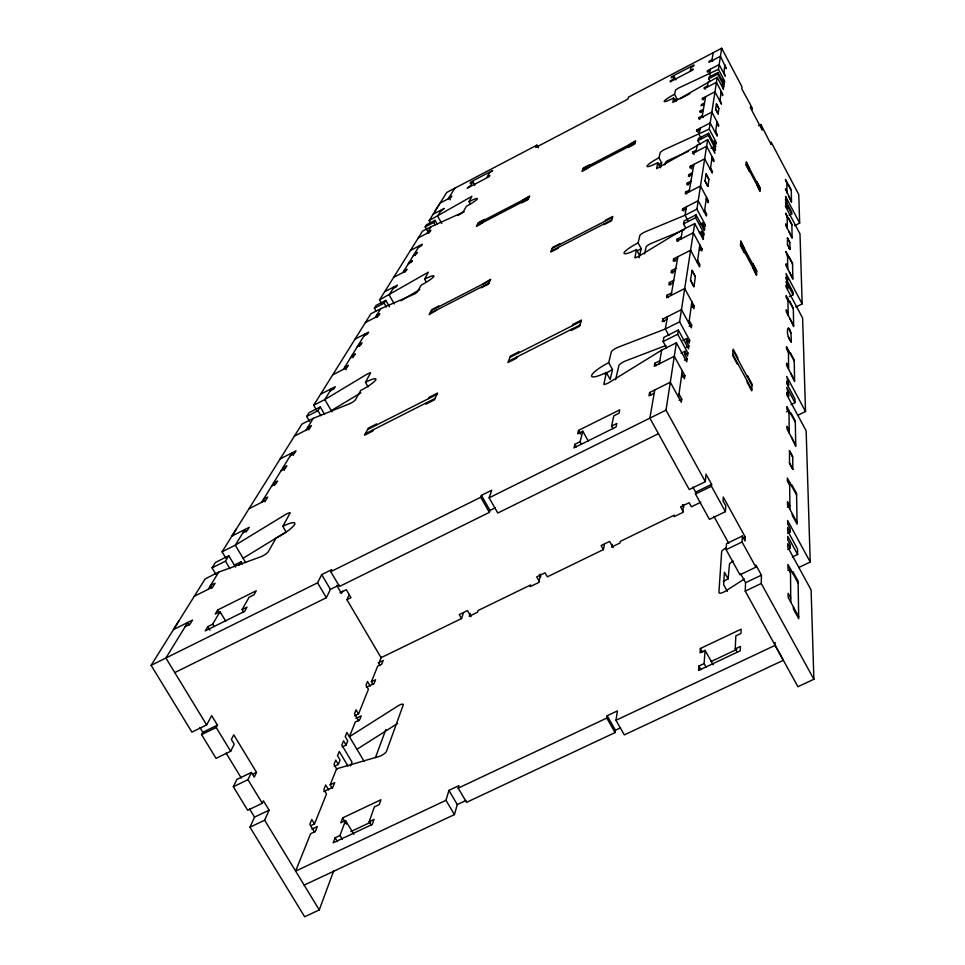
<?xml version="1.0" encoding="UTF-8"?>
<svg xmlns="http://www.w3.org/2000/svg" width="965" height="965" viewBox="0 0 965 965"><rect width="100%" height="100%" fill="white"/><g stroke="black" fill="none" stroke-linecap="round" stroke-linejoin="round"><path stroke-width="1.45" d="M304.156 885.11L454.431 814.605L445.999 800.311L448.918 790.371L458.882 785.667L458.182 788.128L466.553 802.349L615.079 732.58L606.792 718.069L607.178 715.728L617.431 710.903L615.96 720.288L624.295 734.908L783.363 660.277L775.136 645.356L775.148 642.473M740.746 573.97L745.559 582.703L745.233 591.111L797.922 686.706L813.881 679.264L761.252 583.475L761.433 575.128L755.945 565.116L755.885 567.167L739.962 574.79L726.126 549.676L726.512 543.657L742.338 536.033L745.089 541.051L745.257 537.083L723.292 497.047L723.026 500.835L725.789 505.877L725.403 511.667L709.444 519.387L695.476 494.02L695.669 492.126L692.87 487.048M755.885 567.167L742.073 542.004L742.338 536.033M758.466 125.715L760.878 124.473L762.217 130.082L750.456 107.766L750.529 106.669L752 109.467L752.109 107.839L741.796 88.877L741.989 86.802L721.675 48.25L628.553 97.091L627.817 99.202L535.744 147.464L536.914 145.148L538.349 147.766M747.26 381.091L747.2 382.442L751.759 390.873L752.037 384.094L747.525 375.735L747.453 377.062M752.712 267.329L756.5 275.471L756.705 270.646L752.893 263.517L752.845 264.47M756.681 184.424L759.962 191.396L760.106 187.789L756.813 181.577L756.789 182.288M737.26 652.521L735.221 648.866L735.837 635.851L740.975 633.426L741.144 629.168L700.373 648.48L700.011 652.798L705.113 650.386L713.159 664.788M737.381 362.816L737.296 364.131L732.725 355.663L733.183 349.185L737.718 357.581L737.634 358.883M744.389 251.769L744.329 252.709L740.481 245.496L740.806 240.888L744.57 248.97M749.491 170.877L749.455 171.577L746.126 165.304L746.367 161.867L749.624 168.791M706.139 667.201L704.1 663.558L705.113 650.386M704.1 663.558L698.925 665.995L698.563 670.47L740.239 650.808L740.432 646.405L735.221 648.866M725.403 511.667L711.446 486.239L711.603 484.358L706.018 474.177L705.319 481.68L689.227 489.532L649.867 418.135L654.752 389.957M723.231 581.545A17.768 5.38 -28.9 0 1 728.105 578.928L729.528 563.801A5.223 1.544 -28.7 0 1 733.255 561.111M683.534 504.755L682.629 512.548L674.053 516.709L674.258 515.141L620.326 541.353L620.037 542.969L611.557 547.095L612.063 544.405M679.01 393.997L681.748 398.991L681.302 402.284L670.313 382.212L649.578 392.538L648.999 395.819L654.186 393.225M659.819 360.777L654.849 363.262L654.306 366.29L674.294 356.29L684.885 375.687L684.475 378.775L681.821 373.913M681 353.25L684.981 351.26L684.571 354.167L687.152 358.908L686.754 361.851L676.369 342.804L661.652 350.174L609.952 382.031A5.561 1.182 -28.9 0 1 603.861 384.48L606.297 372.442A18.13 3.751 -28.9 0 1 591.593 375.554A18.13 3.751 -28.9 0 1 608.686 362.695L611.376 351.755A5.32 1.074 -28.8 0 1 618.215 347.195L665.331 328.993L679.601 321.828L694.703 223.578L682.52 229.791L639.916 255.604A4.608 0.808 -28.6 0 1 634.849 257.776L636.43 249.585A15.054 2.581 -28.6 0 1 624.017 252.999A15.054 2.581 -28.6 0 1 638.07 242.878L639.928 235.315A4.439 0.748 -28.6 0 1 645.597 231.648L685.041 215.243L696.923 209.164L707.622 139.623L656.646 168.634L657.732 162.711A12.871 1.882 -28.5 0 1 647.008 166.125A12.871 1.882 -28.5 0 1 658.938 157.814L660.301 152.277L663.522 149.985L709.239 129.129L717.2 77.309L672.822 102.483L673.606 98.008A11.254 1.435 -28.4 0 1 664.161 101.325A11.254 1.435 -28.4 0 1 674.523 94.281L675.56 90.059L678.371 88.117L718.43 69.323L721.675 48.25M666.574 347.81L663.148 341.55L663.884 337.316L678.335 330.054L677.683 334.252L687.936 353.081L687.55 355.976L684.981 351.26M682.858 340.44L686.766 338.486L686.368 341.284L688.901 345.94L688.515 348.775L678.335 330.054M679.601 321.828L689.661 340.319L689.287 343.118L686.766 338.486M689.251 320.609L691.712 325.133L691.35 327.798L681.471 309.62L662.798 319.029L662.316 321.683L667.008 319.331M671.58 292.938L667.08 295.218L666.634 297.678L684.716 288.547L694.269 306.17L693.932 308.691L691.531 304.277M681.278 237.016L677.165 239.115L676.791 241.166L693.292 232.746L701.989 248.91L701.712 251.009L699.529 246.956M678.552 397.266L682.243 370.837M688.889 323.263L691.881 301.768M694.004 286.545L695.367 276.774L692.098 270.321L690.518 280.079L693.835 286.641L690.518 280.079M697.333 262.697L699.818 244.869M699.263 232.758L701.688 231.528L701.41 233.506L703.533 237.474L703.268 239.489L694.703 223.578M700.264 224.085L702.906 222.734L702.641 224.664L704.74 228.572L704.474 230.526L696.054 214.845L684.052 220.973L683.546 223.88L685.669 227.824M704.378 212.203L706.476 197.198M706.042 174.11L705.041 180.974L707.84 186.498L708.937 179.526L706.175 174.074L708.937 179.526M710.349 169.478L712.134 156.656M710.903 148.308L713.485 146.97L714.896 153.29L707.622 139.623M715.451 132.844L716.995 121.771M718.117 113.798L718.828 108.623L716.452 103.918L715.584 109.033L718.117 113.798L715.584 109.033M719.89 101.096L721.229 91.434M723.762 73.304L724.944 64.8M705.319 481.68L666.019 410.137L676.369 342.804M701.688 231.528L703.811 235.472L704.076 233.482L695.608 217.728L696.054 214.845M713.485 146.97L715.294 150.371L715.487 148.924L708.274 135.365L708.6 133.267L698.334 138.586L697.972 140.697L699.939 144.388M717.2 77.309L723.533 89.287L722.254 84.088L723.834 87.067L723.979 85.957L717.695 74.076L717.948 72.484L708.986 77.164L708.708 78.78L710.107 81.41M615.079 732.58L615.441 730.216L607.178 715.728M659.3 363.793L661.652 350.174M667.466 316.677L665.331 328.993L668.926 335.603M671.145 295.399L677.864 256.702M680.916 239.067L682.52 229.791M686.525 206.715L685.041 215.243L687.828 220.418M689.106 191.854L693.859 164.412M696.054 151.71L697.225 145.003M700.144 128.14L699.058 134.388L701 138.043M702.05 117.175L705.596 96.693M707.261 87.127L708.141 82.037M710.373 69.191L709.54 73.967L711.096 76.91M711.832 60.759L713.231 52.677M673.763 280.32L669.36 282.552L668.926 284.928L673.353 282.685M675.838 268.379L671.507 270.574L671.097 272.854L675.44 270.658M697.647 260.502L699.878 264.639L699.577 266.847L690.614 250.225L673.618 258.861L673.22 261.057L677.478 258.897M704.643 210.358L706.682 214.17L706.428 216.027L698.226 200.72L682.629 208.705L682.303 210.551L686.212 208.549M689.396 190.117L685.62 192.059L685.307 193.796L700.481 186.004L708.467 200.913L708.226 202.686L706.235 198.947M690.94 181.215L687.225 183.133L686.923 184.81L690.65 182.892M692.412 172.747L688.757 174.629L688.467 176.245L692.134 174.363M710.566 167.898L712.447 171.432L712.23 173.012L704.667 158.839L690.264 166.257L689.975 167.838L693.594 165.98M696.32 150.238L692.822 152.036L692.556 153.531L706.597 146.27L713.979 160.118L713.774 161.625L711.917 158.163M715.644 131.493L717.393 134.774L717.212 136.149L710.192 122.929L696.802 129.865L696.561 131.228L699.915 129.491M703.123 117.501L702.267 115.884L699.01 117.585L698.781 118.864L711.856 112.073L718.708 124.992L718.539 126.306L716.814 123.074M703.413 109.274L700.204 110.939L699.987 112.193L703.208 110.517M720.047 99.914L721.518 104.184L714.969 91.82L702.472 98.321L702.267 99.504L705.391 97.875M707.454 86.006L704.402 87.598L704.197 88.72L716.428 82.339L722.833 94.449L722.676 95.595L721.072 92.568M723.907 72.266L725.294 76.211L719.154 64.583L707.442 70.722L707.249 71.76L710.192 70.216M539.507 581.823L536.697 576.889L545.056 572.812L547.348 576.841L603.402 549.58L604.38 544.73M612.968 428.653L611.557 426.108L613.837 415.819L619.023 413.237L619.747 409.872L578.566 430.366L577.661 433.804L582.812 431.246L588.397 441.246M615.622 379.715L618.903 365.421A5.32 1.11 -28.8 0 1 625.73 360.85L665.947 345.494M644.548 253.892L646.176 246.823A4.427 0.772 -28.6 0 1 651.821 243.132L684.499 229.682M664.994 164.955L665.633 162.192L667.273 160.817L688.105 151.469M608.686 362.695L612.522 369.631L610.182 379.474L606.297 372.442M639.071 257.836L641.243 248.705L638.07 242.878M658.938 157.814L661.64 162.832L660.458 167.765L657.732 162.711M676.272 101.192L676.863 98.695L674.523 94.281M581.545 444.25L580.122 441.717L582.812 431.246M674.016 76.283L673.232 79.347L670.398 80.831L670.12 81.856L692.918 69.926L693.123 68.913L690.289 70.409L690.952 67.405L693.775 65.934L693.98 64.945L671.471 76.742L671.206 77.755L674.016 76.283L675.934 79.878M540.738 574.259L538.542 582.583L530.183 586.648L530.641 584.959L478.049 610.531L477.494 612.256L469.219 616.273L470.148 613.414M580.122 441.717L574.899 444.31L573.97 447.881L616.056 426.988L616.816 423.502L611.557 426.108M454.431 814.605L457.277 804.545L448.918 790.371M571.352 329.367L570.954 330.621L579.603 326.242L581.473 320.054L572.908 324.397L572.522 325.627M604.392 223.735L604.114 224.628L611.424 220.864L612.751 216.462L605.501 220.189L605.224 221.069M628.48 146.752L628.275 147.416L634.596 144.123L635.597 140.83L629.108 144.762M349.246 594.645L346.918 599.687L381.066 657.684L461.535 618.565L463.248 613.402M333.757 870.647L319.27 909.923L304.638 916.75L249.959 827.21L264.639 820.202L269.102 810.166L263.409 800.793L262.287 803.266L247.679 810.25L233.337 786.728L236.883 779.443L251.407 772.446L254.253 777.139L256.509 772.338L233.747 734.811L231.371 739.467L234.242 744.196L230.671 751.289L216.039 758.369L201.564 734.618L216.208 727.489L217.439 725.161L211.637 715.632L206.643 724.932L191.902 732.121L151.119 665.331L317.569 582.836L321.695 574.621L331.755 569.627L330.754 571.654L339.475 586.467L489.364 512.379L490.027 510.449L495.202 507.892M658.456 433.695L497.807 513.042L489.122 497.807L491.764 490.232L481.414 495.371L480.739 497.252L330.754 571.654M371.453 825.485L369.173 821.685L374.408 806.885L379.233 804.605L380.934 799.756L342.635 817.898L340.778 822.807L345.567 820.54L353.829 834.267M375.481 757.585L385.879 729.419M369.173 821.685L374.046 819.381L372.297 824.4L333.202 842.831L335.12 837.765L339.969 835.473L345.567 820.54M516.999 356.917L516.504 358.22L507.952 362.55L510.473 356.061L518.941 351.767L518.458 353.045M558.409 247.402L558.059 248.319L550.81 252.046L552.607 247.426L559.797 243.723L559.447 244.64M588.626 167.488L582.088 171.444L583.427 167.982L589.663 164.738L589.398 165.413M350.488 765.957L351.996 762.061L341.839 745.052L343.552 740.831L346.085 745.077L342.129 746.97M310.658 825.775L314.506 823.941L326.508 793.978L323.854 789.563L325.7 784.991L328.715 790.009M332.358 788.477L330.163 784.835L336.58 768.803L379.378 756.379A5.356 1.544 -31.5 0 0 386.495 751.301L403.249 704.92A5.115 1.423 -31.2 0 0 397.809 706.006L349.439 736.693L355.313 722.001L359.631 719.914L361.236 715.897L355.94 718.443M334.312 766.343L338.341 764.413L340.078 760.058L337.509 755.764L339.258 751.458L348.015 766.114M346.085 745.077L347.762 740.867L345.241 736.633L346.93 732.483L364.263 761.566M354.686 715.825L358.534 713.967L368.401 689.312L366 685.271L367.532 681.495L370.258 686.103M372.9 684.281L371.416 681.773L377.701 666.091L381.79 664.101L383.226 660.482L378.208 662.931M381.296 657.093L379.149 662.473A3.558 1.11 64.7 0 0 379.752 665.609M249.959 827.21L254.543 817.126L269.102 810.166M342.563 591.026L341.441 593.415L336.749 585.429M426.602 402.719L425.951 404.094L434.383 399.824L437.555 393.044L429.196 397.278L428.556 398.629M481.764 286.834L481.306 287.811L488.459 284.132L490.715 279.283L483.163 283.903M522.113 202.083L521.763 202.819L527.976 199.586L529.664 195.955L523.151 199.888M233.337 786.728L247.957 779.696L251.407 772.446M174.774 672.593L326.363 597.721L330.404 589.386L339.197 585.031M373.612 429.582L372.864 430.993L364.529 435.227L368.316 428.158L376.579 423.961L375.843 425.36M436.747 309.994L429.135 314.65L431.838 309.596L438.87 305.977L438.351 306.979M482.983 222.433L476.421 226.389L478.447 222.601L484.575 219.417L484.177 220.165M470.257 203.796L469.062 201.661L471.873 196.341L429.16 220.551L430.559 223.06M425.987 281.575L424.612 279.138L428.327 272.19L379.547 299.922L381.73 303.758M201.564 734.618L202.819 732.278L217.439 725.161M368.147 386.965L365.458 382.285L370.572 372.816A4.33 0.712 -29.7 0 0 366.121 374.734L324.819 399.558L313.697 405.252L316.556 410.173M286.086 531.896L282.817 526.359L290.248 512.741A5.211 1.013 -30.5 0 0 285.049 514.827L235.279 545.177L222.083 551.811L225.798 558.023M243.566 611.991L242.119 609.578L249.115 597.226L253.976 594.802L256.244 590.773L217.62 609.989L215.195 614.09L220.02 611.689L225.75 621.219M792.868 469.352L789.491 463.104L789.491 450.619L792.699 456.976L792.868 469.352L789.491 463.104M242.119 609.578L247.04 607.13L244.688 611.303L205.268 630.881L207.777 626.623L212.674 624.198L220.02 611.689M472.886 181.709L470.667 185.473L467.181 188.175L489.171 176.655L489.87 175.413L487.132 176.848L489.231 173.145L492.645 170.503L470.896 181.89L470.16 183.145L472.886 181.709L474.828 185.22M238.825 565.369L240.96 561.799L242.263 563.982M208.126 589.35L218.741 572.088L260.767 556.805A5.452 1.098 -30.7 0 0 268.173 551.896L276.123 538.024A17.768 3.51 -30.6 0 0 294.518 524.634A17.768 3.51 -30.6 0 0 282.817 526.359M215.834 574.187L212.047 567.866L225.472 561.135L228.777 555.756L235.544 567.082M261.611 502.355L292.057 452.85L293.481 455.275M305.977 430.197L313.311 418.291L349.246 403.889A4.499 0.76 -29.9 0 0 355.301 399.98L360.801 390.391A14.716 2.461 -29.8 0 0 375.771 379.884A14.716 2.461 -29.8 0 0 365.458 382.285M309.596 421.44L306.701 416.458L317.98 410.692L320.284 406.941L324.614 414.395M331.586 388.569L324.819 399.558L331.96 411.874M343.383 369.39L365.204 333.878M375.325 317.425L380.693 308.716L415.227 293.662L417.169 292.118L421.198 285.097A12.593 1.809 -29.3 0 0 433.792 276.485A12.593 1.809 -29.3 0 0 424.612 279.138M375.868 310.766L374.384 308.173L384.118 303.131L385.819 300.38L389.498 306.834M394.166 286.798L389.16 294.94L394.263 303.915M402.936 272.528L419.353 245.834M427.037 233.337L431.126 226.678L461.716 212.855L463.369 211.576L466.445 206.221A11.013 1.387 -29.1 0 0 477.325 198.935A11.013 1.387 -29.1 0 0 469.062 201.661M427.338 230.695L425.191 226.884L433.755 222.408L435.058 220.297L437.181 224.097M441.475 209.863L437.628 216.124L441.741 223.482M448.255 198.826L454.78 188.223M151.119 665.331L205.159 578.891L218.729 572.088M212.047 567.866L215.436 562.45L228.777 555.756M222.083 551.811L301.912 424.105L313.311 418.291M306.701 416.458L309.053 412.682L320.284 406.941M313.697 405.252L370.874 313.794L380.693 308.716M374.384 308.173L376.121 305.398L385.819 300.38M379.547 299.922L422.501 231.178L431.126 226.678M425.191 226.884L426.53 224.761L435.058 220.297M429.16 220.551L446.723 192.445L536.914 145.148M178.815 621.026L173.471 629.578L192.53 620.085L190.009 624.21L185.22 626.599M236.316 529.037L231.95 536.033L249.26 527.312L247.197 530.678L242.854 532.873M434.865 211.419L440.04 203.133L451.005 197.391L451.789 196.1L449.051 197.535L450.329 199.815M791.167 342.044C782.362 329.813 791.831 318.679 791.167 342.044L788.308 336.713M680.204 98.78L689.83 93.714M789.901 247.535L789.84 249.26L787.452 244.543L787.476 237.933L789.828 242.577L789.925 249.199L788.682 246.871M744.377 578.964L725.571 591.062A5.464 1.665 -28.9 0 1 718.913 592.522L721.651 551.751A5.223 1.52 -28.8 0 1 726.006 547.951M356.954 749.31L397.616 723.461M243.084 558.253L286.376 531.775M331.248 410.644L360.886 392.791M400.921 300.803L419.799 289.548M457.772 215.521L464.177 211.721M433.092 214.242L444.274 208.404L440.643 211.214M708.708 78.78L717.695 74.076M418.315 237.885L429.944 231.817L430.848 230.358L427.941 231.865L428.762 233.325M410.451 250.466L422.32 244.278L421.391 245.81L418.412 247.366M704.51 102.953L701.35 104.594L701.133 105.812L704.305 104.16M413.37 255.568L416.385 254L417.35 252.42L414.335 253.988L415.191 255.496M478.049 223.349L529.327 196.679M583.162 168.67L635.392 141.493M476.831 225.629L528.313 198.85M582.353 170.745L634.801 143.459M409.269 262.239L412.32 260.647L411.331 262.263L408.267 263.855M393.648 277.353L406.036 270.912L407.061 269.247L403.961 270.851L404.842 272.407M384.661 291.72L397.339 285.158L396.265 286.907L393.081 288.559M697.972 140.697L708.274 135.365M365.385 322.563L378.654 315.712L379.824 313.794L376.507 315.507L377.46 317.159M355.024 339.137L368.606 332.129L367.363 334.155L363.962 335.917M357.279 346.773L360.741 344.988L362.02 342.901L358.57 344.674L359.559 346.399M431.307 310.597L490.268 280.248M552.257 248.343L612.486 217.342M429.678 313.637L488.905 283.155M551.172 251.117L611.689 219.984M350.5 357.81L354.01 356.001L355.337 353.841L351.827 355.639L353.033 357.738M332.684 374.878L346.954 367.556L348.317 365.325L344.758 367.146L346.218 369.679M320.609 394.19L335.241 386.688L333.794 389.052L330.127 390.934M683.546 223.88L695.608 217.728M294.422 436.096L309.837 428.231L311.454 425.613L307.606 427.567L308.993 429.968M280.164 458.894L296.026 450.824L294.313 453.634L290.332 455.649M699.516 250.164L701.989 248.91M281.068 470.715L285.121 468.664L286.894 465.757L282.854 467.808L284.337 470.317M789.141 215.376L791.686 214.085L791.65 211.974L785.534 200.406L785.534 199.031L787.054 201.926L785.51 196.317L799.659 223.096L794.605 225.653M367.569 429.558L436.928 394.383M509.966 357.352L581.099 321.285M365.289 433.804L435.022 398.461M508.459 361.248L579.977 325M271.599 486.107L275.725 484.02L277.57 481.004L273.469 483.091L274.663 485.13M249.018 508.724L265.821 500.232L267.739 497.096L263.541 499.219L265.073 501.812M691.808 307.413L694.269 306.17M689.179 326.399L691.712 325.133M663.148 341.55L677.683 334.252M234.338 565.116L240.96 561.799M687.068 341.622L689.661 340.319M686.284 347.243L688.901 345.94M789.261 296.665L793.097 294.747L793.049 291.985L786.053 278.837L786.041 277.052L787.79 280.333L786.017 273.505L802.168 303.878L795.86 307.027M194.303 596.261L212.734 587.046L215.062 583.234L210.466 585.526L211.986 588.047M685.295 354.396L687.936 353.081M684.487 360.234L687.152 358.908M682.388 376.929L684.885 375.687M679.167 400.27L681.748 398.991M489.122 497.807L666.019 410.137M340.054 592.812L346.314 589.724L350.995 597.685L346.918 599.687M790.986 404.625L794.979 402.67L794.907 398.895L786.74 383.684L786.728 381.247L788.755 385.047L786.692 376.41L805.534 411.512L797.681 415.348M786.475 411.802L788.996 410.559L789.201 433.044M695.669 492.126L711.603 484.358M695.476 494.02L711.446 486.239M700.831 502.21L691.386 506.806L689.131 502.705L680.554 506.878L683.341 511.908M371.416 681.773L375.578 679.758L374.094 683.51L366.398 687.237M787.368 507.192L789.889 505.986L787.512 501.607L787.537 504.924L797.054 522.475M252.565 774.232L256.509 772.338M742.628 538.349L745.257 537.083M726.126 549.676L742.073 542.004M787.537 533.211L790.13 531.968L790.094 528.446L787.657 523.959L787.633 520.497L810.226 562.028L798.67 567.541M787.633 549.411L790.275 548.144L790.239 544.501L787.766 539.942L787.742 536.335L797.621 554.477L792.386 556.986M745.559 582.703L761.433 575.128M330.163 784.835L334.722 782.651L332.925 787.199L323.782 791.565M787.826 570.327L790.468 569.073L790.781 602.196M745.233 591.111L761.252 583.475M311.888 829.14L317.292 826.583L315.338 831.492L310.585 833.736L295.628 871.106L445.999 800.311M350.862 831.577L370.656 822.228M711.096 661.532L736.898 649.349M458.182 788.128L606.792 718.069M615.96 720.288L775.136 645.356M457.277 804.545L465.999 800.455M615.441 730.216L620.567 727.803M206.643 724.932L165.896 658.009L187.765 622.461L189.273 624.97M264.639 820.202L319.27 909.923M199.924 727.526L202.819 732.278M249.549 808.935L254.543 817.126M216.208 727.489L230.671 751.289M247.957 779.696L262.287 803.266M226.1 753.086L241.298 778.055M314.506 823.941L311.779 819.43L309.813 824.291L314.614 832.216M212.674 624.198L214.121 626.611M339.969 835.473L342.261 839.26M207.777 626.623L209.96 630.242M335.12 837.765L337.4 841.552M217.62 609.989L219.755 613.547M342.635 817.898L346.375 824.11M225.472 561.135L230.008 568.723M338.341 764.413L335.76 760.106L333.987 764.473L337.002 769.503M245.677 562.607L235.279 545.177L244.929 529.495L246.377 531.944M358.534 713.967L356.073 709.83L354.469 713.823L358.691 720.927M321.695 574.621L330.404 589.386M317.569 582.836L326.363 597.721M317.98 410.692L320.887 415.686M471.017 616.683L467.482 610.568L459.231 614.584L461.535 618.565M481.414 495.371L490.027 510.449M480.739 497.252L489.364 512.379M539.423 574.368L540.822 576.829M384.118 303.131L386.338 307.027M603.402 549.58L601.123 545.527L609.591 541.413L613.089 547.65M433.755 222.408L435.179 224.954M578.566 430.366L580.653 434.093M700.373 648.48L702.556 652.388M574.899 444.31L576.322 446.843M698.925 665.995L700.964 669.638M728.105 578.928L724.413 572.245L723.641 584.645L727.369 591.4M682.484 504.731L683.871 507.24M649.578 392.538L650.965 395.047M713.883 516.311L728.78 543.379M790.745 598.095L788.115 593.294L788.14 597.371L798.694 616.659M654.849 363.262L656.164 365.675M790.275 548.144L787.79 543.572L787.814 547.227L811.095 589.941L813.881 679.264M662.798 319.029L664.173 321.55M798.115 583.065L787.923 564.404L787.947 568.228L790.504 572.92M669.36 282.552L670.651 284.94M667.08 295.218L668.407 297.642M636.43 249.585L639.626 255.472M790.13 531.968L787.681 527.469L787.705 530.991L797.524 549.037L797.621 554.477M691.929 270.417L695.367 276.774M790.48 452.862L792.699 456.976M733.086 350.476L751.976 385.433M732.809 354.36L751.807 389.51M673.618 258.861L675.018 261.455M796.583 495.057L787.356 478.025L787.38 481.161L789.696 485.443M671.507 270.574L672.943 273.216M682.629 208.705L683.92 211.094M795.317 422.308L786.885 406.651L786.909 409.256L789.02 413.189M789.177 430.281L787.018 426.265L787.03 429.015L795.715 445.106M677.165 239.115L678.25 241.117M789.37 450.812L791.59 454.913M688.757 174.629L689.722 176.426M788.598 366.953L786.608 363.25L786.62 365.566L794.581 380.427M687.225 183.133L688.214 184.954M696.923 209.164L705.258 224.7L705.005 226.63L702.906 222.734M685.62 192.059L686.622 193.917M794.979 402.67L786.764 387.387L788.863 396.217L786.801 392.369L786.813 394.878L806.137 430.824L810.226 562.028M793.628 325.555L786.27 311.755L786.258 309.765L788.091 313.215M788.224 327.943L791.047 333.215M692.822 152.036L694.137 154.497M740.734 241.805L756.657 271.599M740.541 244.567L756.548 274.494M705.041 180.974L707.972 186.45M690.264 166.257L691.615 168.791M794.255 361.163L786.499 346.676L786.511 348.896L788.453 352.527M700.204 110.939L701.048 112.531M709.239 129.129L716.356 142.506L716.163 143.918L714.377 140.564L715.777 146.764L708.6 133.267M699.01 117.585L699.866 119.19M793.097 294.747L786.065 281.539L787.862 288.511L786.089 285.182L786.101 287.027L802.615 318.028L805.534 411.512M793.339 309.065L786.161 295.579L786.173 297.473L787.983 300.863M696.802 129.865L698.057 132.229M673.606 98.008L674.788 100.239M787.283 226.896L785.691 223.88L785.703 225.376L792.096 237.462M716.332 103.918L718.828 108.623M787.392 237.981L789.828 242.577M746.319 162.554L760.082 188.513M746.174 164.617L759.986 190.672M704.402 87.598L705.21 89.106M787.452 244.543L789.925 249.199M792.567 264.133L785.872 251.527L787.561 256.328M702.472 98.321L703.292 99.865M787.657 267.016L785.956 263.807L785.968 265.52L792.808 278.403M791.276 190.575L785.401 179.418L786.885 183.483M724.812 65.801L726.319 68.66L720.445 56.247L708.961 62.267L709.142 61.277L712.001 59.782L712.749 61.193M786.957 191.721L785.462 188.887L791.469 201.564M718.43 69.323L724.643 81.072L724.498 82.146L722.942 79.202L724.196 84.317L717.948 72.484M791.686 214.085L785.558 202.469L787.114 208.163L785.57 205.243L785.582 206.643L799.997 233.904L802.168 303.878M791.879 224.978L785.619 213.144L787.199 217.559M707.442 70.722L708.214 72.17M760.878 124.473L771.059 144.412L771.119 142.084L798.767 194.556L799.659 223.096M788.345 185.003L788.333 184.363L791.276 189.924L791.481 202.24L788.477 195.883M788.755 219.067L788.743 218.343L791.867 224.254L792.108 238.222L788.9 231.419M789.225 257.824L789.213 257.004L792.542 263.288L792.832 279.283L789.394 271.961M789.756 302.322L789.744 301.37L793.327 308.1L793.652 326.568L789.949 318.655M790.371 353.926L790.359 352.816L794.231 360.042L794.605 381.621L790.6 373.009M791.107 414.48L791.095 413.165L795.293 420.981L795.739 446.518L791.372 437.073M791.976 486.541L791.951 484.973L796.559 493.465L797.09 524.176L792.325 515.394L792.301 513.706M793.025 573.741L793.001 571.823L798.079 581.135L798.731 618.758L793.447 609.096L793.423 607.021M786.873 182.204L786.97 193.048M787.187 216.112L787.307 228.403M787.549 254.676L787.681 268.74M787.959 298.957L788.115 315.205M788.441 350.307L788.61 369.293M789.659 482.283L789.913 509.315M637.503 250.731A15.042 2.618 -28.6 0 1 641.243 248.705M658.432 164.569A12.871 1.906 -28.5 0 1 661.64 162.832M674.077 100.215A11.242 1.448 -28.4 0 1 676.863 98.695M604.79 374.034A18.118 3.812 -28.9 0 1 612.522 369.631"/></g></svg>
